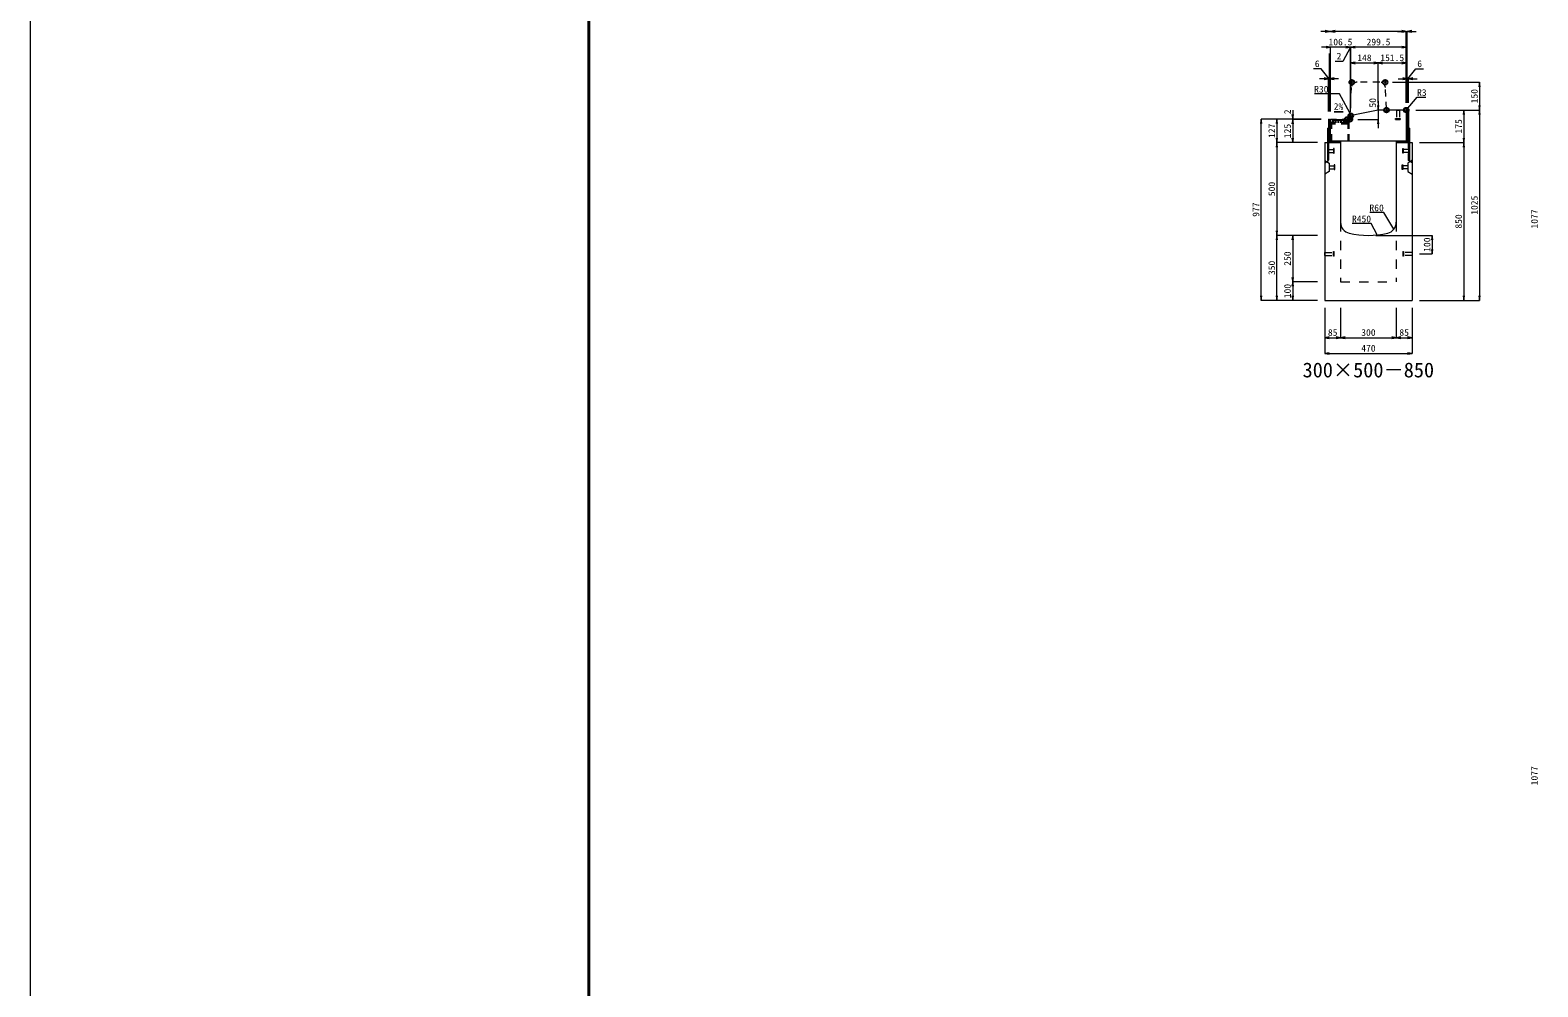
# Model space of a CAD drawing. Units: millimetres at full size. Extents: x -1809 to 57027, y -20349 to 17321.
# Drawn here: x -1809 to 6313, y -15195 to -10040 of the extents above; entities that cross this region are included whole.
import ezdxf
from ezdxf.enums import TextEntityAlignment as Align

# ---------------------------------------------------------------- set-up
doc = ezdxf.new("R2010")
doc.units = ezdxf.units.MM
doc.header["$LTSCALE"] = 50
doc.header["$PDMODE"] = 32
doc.header["$PDSIZE"] = 25
doc.linetypes.add('USER1', pattern=[2, 1, -1])
doc.linetypes.add('USER2', pattern=[1.35, 0.75, -0.6])
for name, color, linetype, lineweight in [('インサート', 3, 'USER2', 9), ('グレーチング', 7, 'USER2', 5), ('受枠', 3, 'Continuous', 5), ('図枠', 7, 'Continuous', 5), ('寸法線', 7, 'Continuous', 13), ('引出線', 4, 'Continuous', 13), ('本体', 2, 'Continuous', 13)]:
    doc.layers.add(name, color=color, linetype=linetype, lineweight=lineweight)
doc.layers.add('作業エリア', color=11, linetype='Continuous')
doc.layers.add('文字', color=7, linetype='Continuous')
doc.styles.add('ＭＳ 明朝', font='')
doc.styles.get('ＭＳ 明朝').set_extended_font_data('MS Mincho')

# ---------------------------------------------------------------- blocks, each defined once
blk = doc.blocks.new('open_arrow')
at = {"color": 0, "linetype": 'Continuous', "lineweight": -2}
blk.add_lwpolyline([(7.5, 1.25), (0, 0), (7.5, -1.25)], dxfattribs=at)

msp = doc.modelspace()

# ---------------------------------------------------------------- linework, layer by layer
at = {"layer": 'インサート'}
for p, q in [((5550.5, -10471.05), (5550.5, -10517.05)), ((5550.5, -10471.05), (5567.5, -10471.05)), ((5567.5, -10471.05), (5567.5, -10517.05)), ((5546.5, -10521.05), (5546.5, -10517.05)), ((5546.5, -10517.05), (5571.5, -10517.05)), ((5546.5, -10521.05), (5571.5, -10521.05)), ((5571.5, -10517.05), (5571.5, -10521.05)), ((5185, -10682.55), (5212, -10682.55)), ((5185, -10682.55), (5185, -10699.55)), ((5185, -10699.55), (5212, -10699.55)), ((5215, -10678.55), (5212, -10678.55)), ((5212, -10678.55), (5212, -10703.55)), ((5212, -10703.55), (5215, -10703.55)), ((5215, -10703.55), (5215, -10678.55)), ((5585, -10678.55), (5588, -10678.55)), ((5585, -10703.55), (5585, -10678.55)), ((5588, -10703.55), (5585, -10703.55)), ((5588, -10678.55), (5588, -10703.55)), ((5615, -10682.55), (5588, -10682.55)), ((5615, -10699.55), (5588, -10699.55)), ((5615, -10682.55), (5615, -10699.55)), ((5188.2, -10770.55), (5215.2, -10770.55)), ((5188.2, -10770.55), (5188.2, -10787.55)), ((5188.2, -10787.55), (5215.2, -10787.55)), ((5218.2, -10766.55), (5215.2, -10766.55)), ((5215.2, -10766.55), (5215.2, -10791.55)), ((5215.2, -10791.55), (5218.2, -10791.55)), ((5218.2, -10791.55), (5218.2, -10766.55)), ((5581.8, -10766.55), (5584.8, -10766.55)), ((5581.8, -10791.55), (5581.8, -10766.55)), ((5584.8, -10791.55), (5581.8, -10791.55)), ((5584.8, -10766.55), (5584.8, -10791.55)), ((5611.8, -10770.55), (5584.8, -10770.55)), ((5611.8, -10787.55), (5584.8, -10787.55)), ((5611.8, -10770.55), (5611.8, -10787.55)), ((5165, -11237.55), (5211, -11237.55)), ((5165, -11254.55), (5165, -11237.55)), ((5165, -11254.55), (5211, -11254.55)), ((5211, -11258.55), (5211, -11233.55)), ((5211, -11233.55), (5215, -11233.55)), ((5215, -11258.55), (5211, -11258.55)), ((5215, -11258.55), (5215, -11233.55)), ((5585, -11233.55), (5589, -11233.55)), ((5585, -11233.55), (5585, -11258.55)), ((5589, -11258.55), (5585, -11258.55)), ((5589, -11233.55), (5589, -11258.55)), ((5635, -11237.55), (5589, -11237.55)), ((5635, -11254.55), (5589, -11254.55)), ((5635, -11237.55), (5635, -11254.55))]:
    msp.add_line(p, q, dxfattribs=at)
at = {"layer": 'グレーチング'}
for p, q in [((5197.5, -10639.05), (5197.5, -10521.05)), ((5295.5, -10521.05), (5197.5, -10521.05)), ((5202, -10639.05), (5202, -10521.05)), ((5291, -10540.05), (5202, -10540.05)), ((5291, -10546.05), (5202, -10546.05)), ((5206.5, -10540.05), (5206.5, -10521.05)), ((5211, -10540.05), (5211, -10521.05)), ((5221.6, -10527.05), (5211, -10527.05)), ((5221.6, -10540.05), (5221.6, -10521.05)), ((5226.1, -10540.05), (5226.1, -10521.05)), ((5236.7, -10527.05), (5226.1, -10527.05)), ((5236.7, -10540.05), (5236.7, -10521.05)), ((5241.2, -10540.05), (5241.2, -10521.05)), ((5251.8, -10527.05), (5241.2, -10527.05)), ((5251.8, -10540.05), (5251.8, -10521.05)), ((5256.3, -10540.05), (5256.3, -10521.05)), ((5266.9, -10527.05), (5256.3, -10527.05)), ((5266.9, -10540.05), (5266.9, -10521.05)), ((5271.4, -10540.05), (5271.4, -10521.05)), ((5282, -10527.05), (5271.4, -10527.05)), ((5282, -10540.05), (5282, -10521.05)), ((5286.5, -10540.05), (5286.5, -10521.05)), ((5291, -10639.05), (5291, -10521.05)), ((5295.5, -10639.05), (5295.5, -10521.05))]:
    msp.add_line(p, q, dxfattribs=at)
at = {"layer": '作業エリア'}
for p in [(5310, -10321.05), (5490, -10321.05), (5497.5, -10471.05), (5604, -10471.05), (5285, -10521.05), (5300, -10521.05), (5304.5, -10501.05)]:
    msp.add_point(p, dxfattribs=at)
at = {"layer": '受枠'}
for p, q in [((5609, -10471.05), (5609, -10640.05)), ((5615, -10471.05), (5609, -10471.05)), ((5615, -10471.05), (5615, -10741.05)), ((5185, -10519.05), (5185, -10741.05)), ((5185, -10519.05), (5191, -10519.05)), ((5191, -10519.05), (5191, -10640.05)), ((5179, -10569.05), (5179, -10741.05)), ((5179, -10569.05), (5185, -10569.05)), ((5621, -10569.05), (5615, -10569.05)), ((5621, -10569.05), (5621, -10741.05)), ((5185, -10646.05), (5250, -10646.05)), ((5191, -10640.05), (5250, -10640.05)), ((5250, -10640.05), (5250, -10646.05)), ((5550, -10640.05), (5550, -10646.05)), ((5609, -10640.05), (5550, -10640.05)), ((5615, -10646.05), (5550, -10646.05)), ((5179, -10741.05), (5185, -10741.05)), ((5621, -10741.05), (5615, -10741.05))]:
    msp.add_line(p, q, dxfattribs=at)
at = {"layer": '図枠', "color": 1, "lineweight": 20}
msp.add_line((-1809.12, 17321.32), (-1809.12, -20349.36), dxfattribs=at)
at = {"layer": '図枠', "lineweight": 40}
msp.add_line((1200, -18146.05), (1200, -1526.05), dxfattribs=at)
at = {"layer": '寸法線'}
for p, q in [((5244, -10046.93), (5143, -10046.93)), ((5604, -10046.93), (5196, -10046.93)), ((5556, -10046.93), (5657, -10046.93)), ((5604, -10431.03), (5604, -10046.93)), ((5604, -10431.03), (5604, -10046.93)), ((5609, -10431.03), (5609, -10046.93)), ((5302.57, -10131.93), (5148, -10131.93)), ((5196, -10479.25), (5196, -10131.93)), ((5352.5, -10131.93), (5254.57, -10131.93)), ((5303.53, -10131.93), (5261.69, -10208.3)), ((5302.57, -10481.03), (5302.57, -10131.93)), ((5604, -10131.93), (5304.5, -10131.93)), ((5304.5, -10461.03), (5304.5, -10131.93)), ((5604, -10431.03), (5604, -10131.93)), ((5191, -10479.03), (5191, -10166.91)), ((5196, -10479.25), (5196, -10176.93)), ((5196, -10479.25), (5196, -10176.93)), ((5261.69, -10208.3), (5221.28, -10208.3)), ((5302.57, -10481.03), (5302.57, -10178.69)), ((5304.5, -10461.03), (5304.5, -10176.93)), ((5304.5, -10216.93), (5452.5, -10216.93)), ((5304.5, -10461.03), (5304.5, -10216.93)), ((5452.5, -10431.03), (5452.5, -10216.93)), ((5452.5, -10216.93), (5604, -10216.93)), ((5452.5, -10431.03), (5452.5, -10216.93)), ((5604, -10431.03), (5604, -10216.93)), ((5144.67, -10249.13), (5103.44, -10249.13)), ((5239, -10301.93), (5137, -10301.93)), ((5188, -10301.93), (5144.67, -10249.13)), ((5185, -10479.03), (5185, -10301.93)), ((5191, -10479.03), (5191, -10301.93)), ((5561, -10301.93), (5663, -10301.93)), ((5609, -10431.03), (5609, -10301.93)), ((5612, -10301.93), (5655.33, -10249.13)), ((5615, -10431.03), (5615, -10301.93)), ((5655.33, -10249.13), (5696.56, -10249.13)), ((5530.02, -10321.05), (5998.78, -10321.05)), ((5998.78, -10321.05), (5998.78, -10471.05)), ((4992.06, -10471.05), (4992.06, -10569.05)), ((5452.5, -10423.05), (5452.5, -10569.05)), ((5655.02, -10471.05), (5913.78, -10471.05)), ((5655.02, -10471.05), (5998.78, -10471.05)), ((5655.02, -10471.05), (5998.78, -10471.05)), ((5913.78, -10471.05), (5913.78, -10646.05)), ((5998.78, -10471.05), (5998.78, -11496.05)), ((4822.06, -11496.05), (4822.06, -10519.05)), ((5144.98, -10519.05), (4822.06, -10519.05)), ((4907.06, -10519.05), (4907.06, -10646.05)), ((5144.98, -10519.05), (4907.06, -10519.05)), ((5144.98, -10519.05), (4992.06, -10519.05)), ((5144.98, -10521.05), (4992.06, -10521.05)), ((4992.06, -10521.05), (4992.06, -10646.05)), ((5144.98, -10521.05), (4992.06, -10521.05)), ((5342.59, -10521.05), (5452.5, -10521.05)), ((5124.98, -10646.05), (4907.06, -10646.05)), ((4907.06, -10646.05), (4907.06, -11146.05)), ((5124.98, -10646.05), (4907.06, -10646.05)), ((5124.98, -10646.05), (4992.06, -10646.05)), ((5675.02, -10646.05), (5913.78, -10646.05)), ((5675.02, -10646.05), (5913.78, -10646.05)), ((5913.78, -10646.05), (5913.78, -11496.05)), ((5124.98, -11146.05), (4907.06, -11146.05)), ((4907.06, -11496.05), (4907.06, -11146.05)), ((5124.98, -11146.05), (4907.06, -11146.05)), ((4992.06, -11146.05), (4992.06, -11396.05)), ((5124.98, -11146.05), (4992.06, -11146.05)), ((5440.02, -11146.05), (5743.78, -11146.05)), ((5743.78, -11146.05), (5743.78, -11246.05)), ((5675.02, -11246.05), (5743.78, -11246.05)), ((5124.98, -11396.05), (4992.06, -11396.05)), ((4992.06, -11396.05), (4992.06, -11496.05)), ((5124.98, -11396.05), (4992.06, -11396.05)), ((5124.98, -11496.05), (4822.06, -11496.05)), ((5124.98, -11496.05), (4907.06, -11496.05)), ((5124.98, -11496.05), (4992.06, -11496.05)), ((5675.02, -11496.05), (5913.78, -11496.05)), ((5675.02, -11496.05), (5998.78, -11496.05)), ((5165, -11536.07), (5165, -11697.21)), ((5165, -11536.07), (5165, -11782.21)), ((5250, -11536.07), (5250, -11697.21)), ((5250, -11536.07), (5250, -11697.21)), ((5550, -11536.07), (5550, -11697.21)), ((5550, -11536.07), (5550, -11697.21)), ((5635, -11536.07), (5635, -11697.21)), ((5635, -11536.07), (5635, -11782.21)), ((5165, -11697.21), (5250, -11697.21)), ((5250, -11697.21), (5550, -11697.21)), ((5550, -11697.21), (5635, -11697.21)), ((5165, -11782.21), (5635, -11782.21))]:
    msp.add_line(p, q, dxfattribs=at)
at = {"layer": '引出線'}
for points in [[(5310.6, -10505.19), (5244.87, -10383.51), (5184.87, -10383.51), (5110.2, -10383.51)], [(5603.12, -10471.93), (5661.85, -10401.57), (5709.57, -10401.57)], [(5264, -10481.04), (5215.26, -10480.06), (5264, -10481.04)], [(5537.07, -11112.74), (5482.66, -11022.84), (5407.98, -11022.84)], [(5446.44, -11143.65), (5414.22, -11082.51), (5313.21, -11082.51)]]:
    msp.add_lwpolyline(points, dxfattribs=at)
at = {"layer": '本体', "linetype": 'USER2', "lineweight": 9}
for p, q in [((5300.33, -10514.4), (5308.57, -10349.56)), ((5461.46, -10321.05), (5338.54, -10321.05)), ((5497.17, -10464.4), (5491.43, -10349.56)), ((5185, -10743.05), (5185, -10646.05)), ((5615, -10743.05), (5615, -10646.05)), ((5165, -10755.55), (5185, -10743.05)), ((5635, -10755.55), (5615, -10743.05))]:
    msp.add_line(p, q, dxfattribs=at)
at = {"layer": '本体'}
for p, q in [((5452.5, -10471.05), (5326.19, -10496.66)), ((5601, -10471.05), (5452.5, -10471.05)), ((5604, -10474.05), (5604, -10639.05)), ((5196, -10639.05), (5196, -10519.27)), ((5196, -10519.27), (5285, -10521.05)), ((5285, -10521.05), (5302.57, -10521.05)), ((5604, -10639.05), (5196, -10639.05)), ((5165, -10646.05), (5165, -11496.05)), ((5165, -10646.05), (5250, -10646.05)), ((5250, -10646.05), (5250, -11075.53)), ((5550, -10646.05), (5550, -11075.53)), ((5550, -10646.05), (5635, -10646.05)), ((5635, -10646.05), (5635, -11496.05)), ((5165, -11496.05), (5635, -11496.05))]:
    msp.add_line(p, q, dxfattribs=at)
at = {"layer": '本体', "lineweight": 9}
for p, q in [((5165, -10742.05), (5188.2, -10756.55)), ((5188.2, -10801.55), (5165, -10816.05)), ((5188.2, -10756.55), (5188.2, -10801.55)), ((5634.58, -10742.31), (5611.8, -10756.55)), ((5611.8, -10756.55), (5611.8, -10801.55)), ((5611.8, -10801.55), (5635, -10816.05))]:
    msp.add_line(p, q, dxfattribs=at)
at = {"layer": '本体', "linetype": 'USER1', "lineweight": 15}
for p, q in [((5250, -11075.53), (5250, -11396.05)), ((5550, -11075.53), (5550, -11396.05)), ((5250, -11396.05), (5550, -11396.05))]:
    msp.add_line(p, q, dxfattribs=at)
at = {"layer": '本体', "linetype": 'USER2', "lineweight": 9}
for centre, radius, start, end in [((5338.54, -10351.05), 30, 90, 177.13759), ((5461.46, -10351.05), 30, 2.86241, 90), ((5504.16, -10464.05), 7, 182.86241, 270), ((5293.34, -10514.05), 7, 270, 357.13759)]:
    msp.add_arc(centre, radius, start, end, dxfattribs=at)
at = {"layer": '本体'}
for centre, radius, start, end in [((5601, -10474.05), 3, 0, 90), ((5332.15, -10526.06), 30, 101.45875, 170.39512), ((5310, -11075.53), 60, 180, 256.65764), ((5490, -11075.53), 60, 283.34236, 0), ((5400, -10696.05), 450, 256.65764, 283.34236)]:
    msp.add_arc(centre, radius, start, end, dxfattribs=at)

# ---------------------------------------------------------------- block references
at = {"layer": '寸法線', "xscale": 3.2, "yscale": 3.2}
for p, rotation in [((5191, -10046.93), 180), ((5604, -10046.93), 180), ((5604, -10046.93), 180), ((5196, -10131.93), 180), ((5302.57, -10131.93), 180), ((5302.57, -10131.93), 180), ((5604, -10131.93), 180), ((5452.5, -10216.93), 180), ((5604, -10216.93), 180), ((5185, -10301.93), 180), ((5609, -10301.93), 180), ((5998.78, -10321.05), 270), ((5452.5, -10471.05), 90), ((5913.78, -10471.05), 270), ((5998.78, -10471.05), 90), ((5998.78, -10471.05), 270), ((4822.06, -10519.05), 270), ((4907.06, -10519.05), 270), ((4992.06, -10519.05), 90), ((4992.06, -10521.05), 270), ((4992.06, -10521.05), 270), ((5452.5, -10521.05), 270), ((4907.06, -10646.05), 90), ((4992.06, -10646.05), 90), ((5913.78, -10646.05), 90), ((4907.06, -10646.05), 270), ((5913.78, -10646.05), 270), ((4907.06, -11146.05), 90), ((4907.06, -11146.05), 270), ((4992.06, -11146.05), 270), ((5743.78, -11146.05), 270), ((5743.78, -11246.05), 90), ((4992.06, -11396.05), 90), ((4992.06, -11396.05), 270), ((4822.06, -11496.05), 90), ((4907.06, -11496.05), 90), ((4992.06, -11496.05), 90), ((5913.78, -11496.05), 90), ((5998.78, -11496.05), 90), ((5250, -11697.21), 180), ((5550, -11697.21), 180), ((5635, -11697.21), 180), ((5635, -11782.21), 180)]:
    msp.add_blockref('open_arrow', p, dxfattribs=dict(at, rotation=rotation))
for p in [(5196, -10046.93), (5196, -10046.93), (5609, -10046.93), (5304.5, -10131.93), (5304.5, -10131.93), (5304.5, -10216.93), (5452.5, -10216.93), (5191, -10301.93), (5615, -10301.93), (5165, -11697.21), (5250, -11697.21), (5550, -11697.21), (5165, -11782.21)]:
    msp.add_blockref('open_arrow', p, dxfattribs=at)
at = {"layer": '引出線', "xscale": 0.0533, "yscale": 0.0533}
for p, rotation in [((5603.12, -10471.93), 50.2), ((5264, -10481.04), 178.9), ((5310.6, -10505.19), 118.4), ((5537.07, -11112.74), 121.2), ((5446.44, -11143.65), 117.8)]:
    msp.add_blockref('open_arrow', p, dxfattribs=dict(at, rotation=rotation))

# ---------------------------------------------------------------- texts
at = {"layer": '寸法線', "style": 'ＭＳ 明朝', "width": 1.05}
for s, p in [('106.5', (5249.28, -10103.91)), ('299.5', (5454.25, -10103.91)), ('6', (5124.05, -10221.11)), ('2', (5241.48, -10180.28)), ('148', (5378.5, -10188.91)), ('151.5', (5528.25, -10188.91)), ('6', (5675.95, -10221.11)), ('85', (5207.5, -11669.19)), ('300', (5400, -11669.19)), ('85', (5592.5, -11669.19)), ('470', (5400, -11754.19))]:
    msp.add_text(s, height=36.03, dxfattribs=at).set_placement(p, align=Align.MIDDLE_CENTER)
for s, p in [('150', (5970.76, -10396.05)), ('2', (4964.06, -10480.2)), ('50', (5422.5, -10431.79)), ('127', (4879.04, -10582.55)), ('125', (4964.04, -10583.55)), ('175', (5885.76, -10558.55)), ('500', (4879.04, -10896.05)), ('1025', (5970.76, -10983.55)), ('977', (4794.04, -11007.55)), ('850', (5885.76, -11071.05)), ('1077', (6294.04, -11057.55)), ('100', (5715.76, -11196.05)), ('350', (4879.04, -11321.05)), ('250', (4964.04, -11271.05)), ('100', (4964.04, -11446.05)), ('1077', (6294.04, -14057.55))]:
    msp.add_text(s, height=36.03, rotation=90, dxfattribs=at).set_placement(p, align=Align.MIDDLE_CENTER)
at = {"layer": '引出線', "style": 'ＭＳ 明朝', "width": 1.05}
for s, p in [('R30', (5184.87, -10340.31)), ('R450', (5414.22, -11039.31)), ('R60', (5482.66, -10979.64))]:
    msp.add_text(s, height=36.03, dxfattribs=at).set_placement(p, align=Align.TOP_RIGHT)
msp.add_text('R3', height=36.03, dxfattribs=at).set_placement((5661.85, -10358.37), align=Align.TOP_LEFT)
msp.add_text('2%', height=36.03, rotation=358.854, dxfattribs=at).set_placement((5264.94, -10434.14), align=Align.TOP_RIGHT)
at = {"layer": '文字', "style": 'ＭＳ 明朝'}
msp.add_text('300×500－850', height=80.06, dxfattribs=at).set_placement((5399.52, -11871.03), align=Align.MIDDLE_CENTER)

doc.saveas('drawing.dxf')
